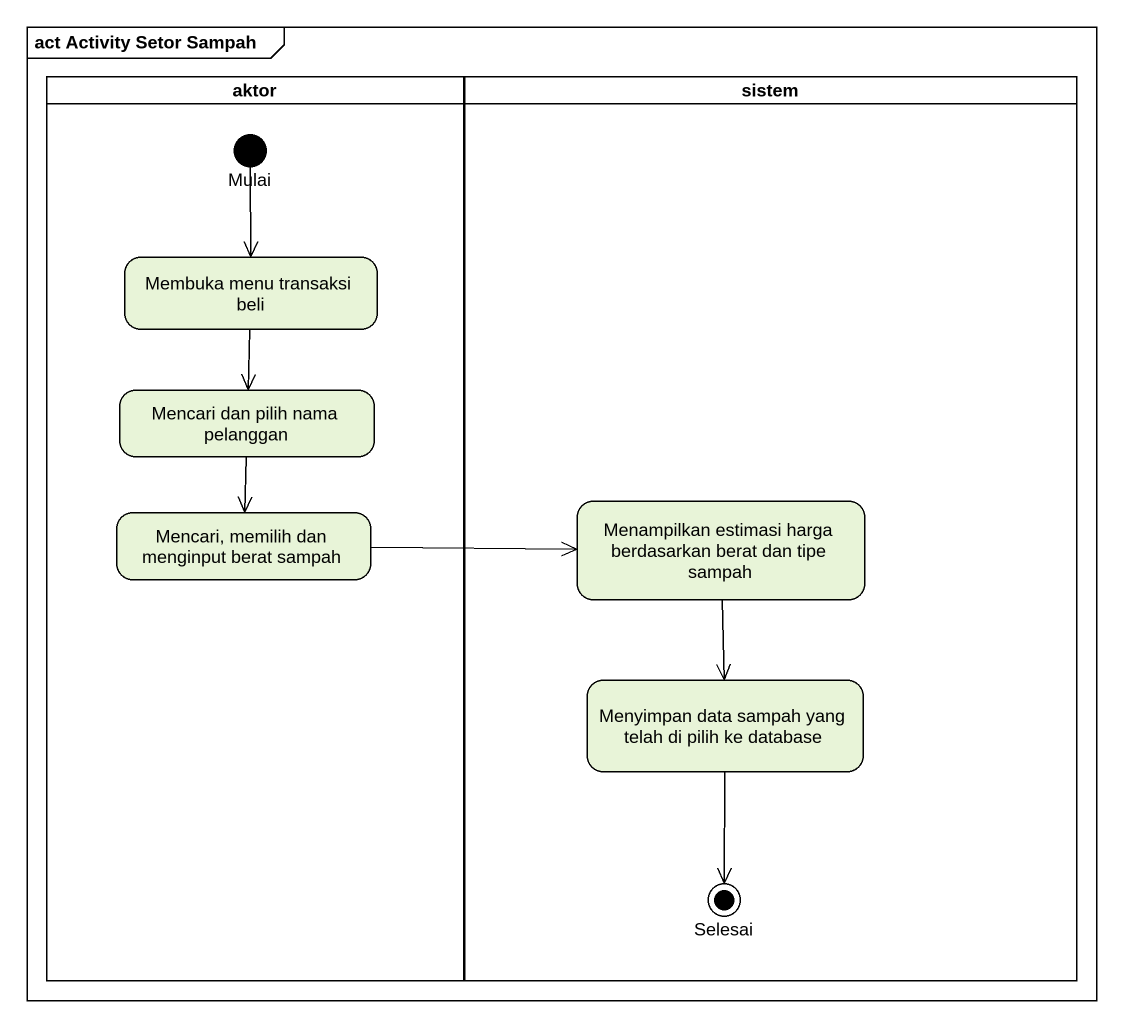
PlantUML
@startuml
mainframe act Activity Setor Sampah
hide empty description
state aktor <<partition>> {
  state Mulai <<start>>
  state "Membuka menu transaksi beli" as Membuka_menu_transaksi_beli
  state "Mencari dan pilih nama pelanggan" as Mencari_dan_pilih_nama
  state "Mencari, memilih dan menginput berat sampah" as Mencari_memilih_dan
}
state sistem <<partition>> {
  state "Menampilkan estimasi harga berdasarkan berat dan tipe sampah" as Menampilkan_estimasi_harga
  state "Menyimpan data sampah yang telah di pilih ke database" as Menyimpan_data_sampah_yang
  state Selesai <<end>>
}
Mulai --> Membuka_menu_transaksi_beli
Membuka_menu_transaksi_beli --> Mencari_dan_pilih_nama
Mencari_dan_pilih_nama --> Mencari_memilih_dan
Mencari_memilih_dan -right-> Menampilkan_estimasi_harga
Menampilkan_estimasi_harga --> Menyimpan_data_sampah_yang
Menyimpan_data_sampah_yang --> Selesai
@enduml
